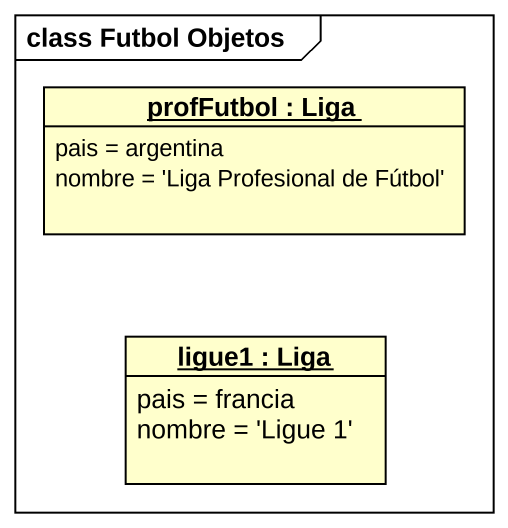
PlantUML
@startuml
mainframe class Futbol Objetos
hide circle
hide empty members
object "profFutbol : Liga" as profFutbol {
  pais = argentina
  nombre = 'Liga Profesional de Fútbol'
}
object "ligue1 : Liga" as ligue1 {
  pais = francia
  nombre = 'Ligue 1'
}
@enduml
